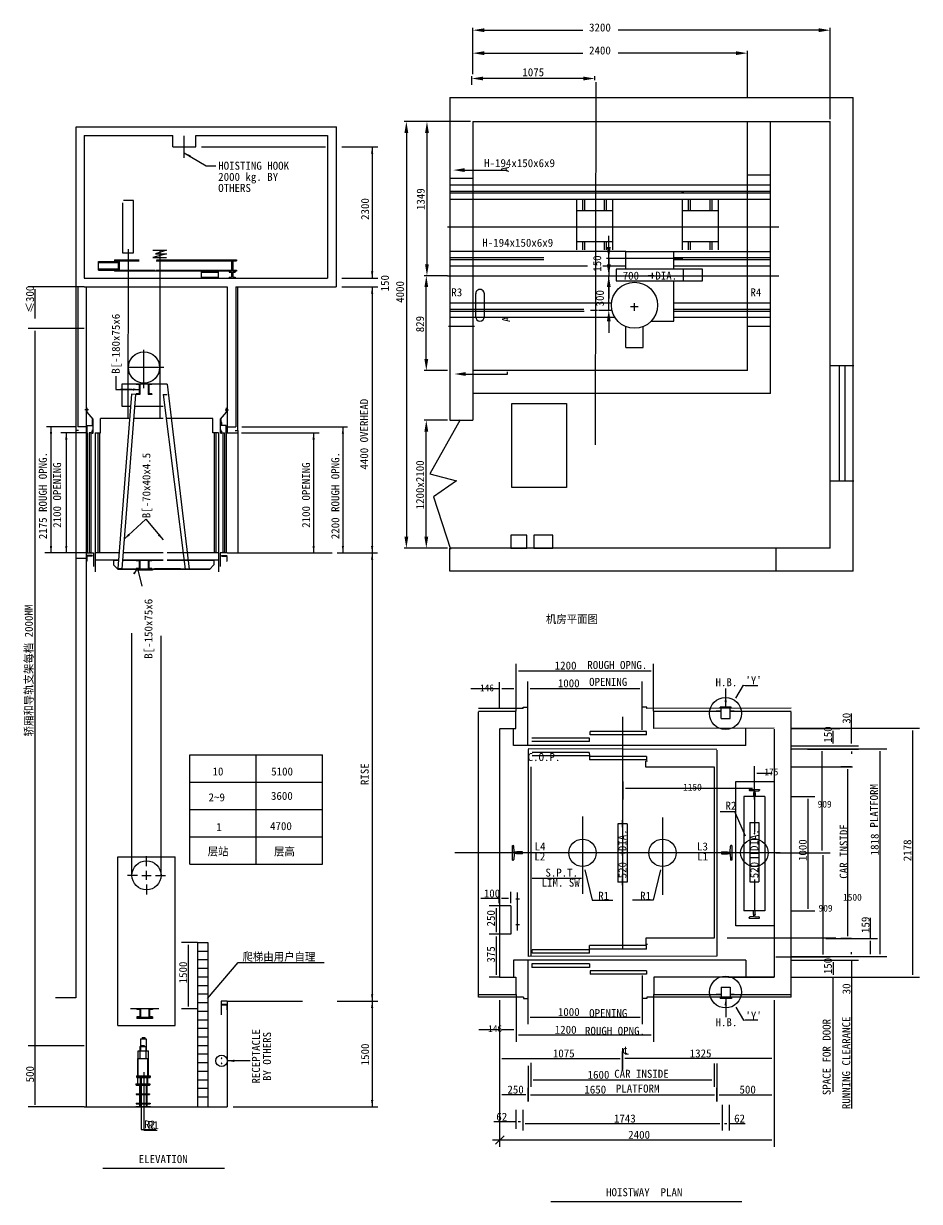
# Model space of a CAD drawing. Header units: metres. Extents: x 737 to 8567, y 336 to 10635.
import ezdxf

# ---------------------------------------------------------------- set-up
doc = ezdxf.new("R2010")
doc.units = ezdxf.units.M
for name, color, linetype in [('4', 1, 'Continuous'), ('CENTER', 1, 'Continuous'), ('DIM', 1, 'Continuous'), ('M3', 1, 'Continuous'), ('PCENTER', 1, 'Continuous'), ('POLYLINE', 7, 'Continuous'), ('S2', 1, 'Continuous'), ('TEXT', 1, 'Continuous')]:
    doc.layers.add(name, color=color, linetype=linetype)

# ---------------------------------------------------------------- blocks, each defined once
blk = doc.blocks.new('_DIMX')
blk.add_line((-150, 0), (150, 0))
blk.add_lwpolyline([(-93, -80.68), (64.54, 78.55)])

msp = doc.modelspace()

# ---------------------------------------------------------------- linework, layer by layer
for p, q in [((1192.87, 9732.64), (1192.87, 2116.6)), ((1195.77, 9732.64), (3470.77, 9732.64)), ((3467.87, 9732.64), (3467.87, 8332.64)), ((1267.87, 9657.64), (2041.87, 9657.64)), ((1267.87, 9657.64), (1267.87, 8407.64)), ((2041.87, 9557.64), (2041.87, 9657.64)), ((2241.87, 9657.64), (3392.87, 9657.64)), ((2241.87, 9557.64), (2241.87, 9657.64)), ((3392.87, 9657.64), (3392.87, 8407.64)), ((2041.87, 9557.64), (2241.87, 9557.64)), ((2292.48, 9557.64), (3376.84, 9557.64)), ((4461.47, 9225.54), (7264.67, 9225.54)), ((4461.47, 9099.54), (7264.67, 9099.54)), ((5568.89, 9099.54), (5568.89, 8655.87)), ((5883.37, 9099.54), (5883.37, 8655.87)), ((6491.99, 9099.54), (6491.99, 8655.87)), ((6806.48, 9099.54), (6806.48, 8655.87)), ((5568.89, 9000.61), (5883.37, 9000.61)), ((6491.99, 9000.61), (6806.48, 9000.61)), ((5568.89, 8730.55), (5883.37, 8730.55)), ((6491.99, 8730.55), (6806.48, 8730.55)), ((1392.37, 8480.14), (1392.37, 8555.14)), ((1392.37, 8555.14), (1562.87, 8555.14)), ((1530.37, 8570.14), (1530.37, 8560.14)), ((1530.37, 8570.14), (1746.78, 8570.14)), ((1530.37, 8560.14), (1562.87, 8560.14)), ((1562.87, 8560.14), (1562.87, 8480.14)), ((1572.87, 8560.14), (1747.65, 8560.14)), ((1572.87, 8560.14), (1572.87, 8480.14)), ((1896.18, 8560.14), (2555.37, 8560.14)), ((1898.22, 8570.14), (2597.87, 8570.14)), ((2522.87, 8570.14), (2522.87, 8560.14)), ((2522.87, 8560.14), (2555.37, 8560.14)), ((2555.37, 8560.14), (2555.37, 8480.14)), ((2565.37, 8560.14), (2597.87, 8560.14)), ((2565.37, 8560.14), (2565.37, 8480.14)), ((2597.87, 8570.14), (2597.87, 8560.14)), ((6000.66, 8643.03), (4461.47, 8643.03)), ((6000.66, 8643.03), (6420.66, 8643.03)), ((6000.66, 8487.27), (6000.66, 8643.03)), ((6420.66, 8643.03), (7264.67, 8643.03)), ((6420.66, 8487.27), (6420.66, 8643.03)), ((1392.37, 8545.14), (1562.87, 8545.14)), ((1392.37, 8490.14), (1562.87, 8490.14)), ((1392.37, 8480.14), (1562.87, 8480.14)), ((1530.37, 8480.14), (1530.37, 8470.14)), ((2597.87, 8470.14), (1530.37, 8470.14)), ((1572.87, 8480.14), (1886.18, 8480.14)), ((1605.37, 8480.14), (1605.37, 8470.14)), ((1896.18, 8480.14), (2555.37, 8480.14)), ((2288.53, 8470.14), (2288.53, 8407.64)), ((2288.53, 8460.14), (2438.53, 8460.14)), ((2438.53, 8470.14), (2438.53, 8407.64)), ((2522.87, 8480.14), (2522.87, 8470.14)), ((2532.87, 8470.14), (2532.87, 8460.14)), ((2532.87, 8460.14), (2555.37, 8460.14)), ((2555.37, 8460.14), (2555.37, 8417.64)), ((2565.37, 8480.14), (2597.87, 8480.14)), ((2565.37, 8460.14), (2587.87, 8460.14)), ((2565.37, 8460.14), (2565.37, 8417.64)), ((2587.87, 8470.14), (2587.87, 8460.14)), ((2597.87, 8480.14), (2597.87, 8470.14)), ((4461.47, 8517.03), (5290.86, 8517.03)), ((5276.19, 8517.03), (5665.37, 8517.03)), ((5800.11, 8517.03), (6000.66, 8517.03)), ((5916.66, 8487.27), (5916.66, 8384.79)), ((6504.66, 8487.27), (5916.66, 8487.27)), ((6670.29, 8487.27), (6257.29, 8487.27)), ((6420.66, 8517.03), (7264.67, 8517.03)), ((6504.66, 8384.79), (6504.66, 8487.27)), ((6670.29, 8384.79), (6670.29, 8487.27)), ((1267.87, 8407.64), (3392.87, 8407.64)), ((2288.53, 8417.64), (2438.53, 8417.64)), ((2532.87, 8417.64), (2532.87, 8407.64)), ((2532.87, 8417.64), (2555.37, 8417.64)), ((2565.37, 8417.64), (2587.87, 8417.64)), ((2587.87, 8417.64), (2587.87, 8407.64)), ((5916.66, 8384.79), (6504.66, 8384.79)), ((6257.29, 8384.79), (6670.29, 8384.79)), ((6420.66, 8033.43), (6420.66, 8384.79)), ((1210.37, 8332.64), (1210.37, 7107.64)), ((1267.87, 8332.64), (2517.87, 8332.64)), ((1285.37, 8332.64), (1285.37, 1161.6)), ((2517.87, 8332.64), (2517.87, 7107.64)), ((2592.87, 8332.64), (2592.87, 7107.64)), ((2592.87, 8332.64), (3467.87, 8332.64)), ((2605.37, 8332.64), (2605.37, 7077.64)), ((4461.47, 8193.03), (5290.86, 8193.03)), ((5273.42, 8193.03), (5876, 8193.03)), ((6420.66, 8193.03), (7264.67, 8193.03)), ((4461.47, 8067.03), (5904.35, 8067.03)), ((6420.66, 8067.03), (7264.67, 8067.03)), ((6000.66, 7801.95), (6000.66, 7985.26)), ((6151.86, 7801.95), (6151.86, 7985.26)), ((6222.47, 8033.43), (6420.66, 8033.43)), ((6000.66, 7801.95), (6151.86, 7801.95)), ((1597.04, 7482.64), (1597.04, 7288.15)), ((1992.04, 7482.64), (1597.04, 7482.64)), ((1722.04, 7482.64), (1722.04, 7477.64)), ((1747.04, 7477.64), (1722.04, 7477.64)), ((1747.04, 7477.64), (1747.04, 7397.64)), ((1752.04, 7482.64), (1752.04, 7392.64)), ((1827.04, 7482.64), (1827.04, 7392.64)), ((1857.04, 7477.64), (1832.04, 7477.64)), ((1832.04, 7477.64), (1832.04, 7397.64)), ((1857.04, 7482.64), (1857.04, 7477.64)), ((1992.04, 7482.64), (2182.99, 5864.64)), ((1681.2, 7395.39), (1559.9, 5868.89)), ((1716.09, 7392.64), (1594.79, 5866.14)), ((1716.09, 7392.64), (1681.2, 7395.39)), ((1747.04, 7397.64), (1722.04, 7397.64)), ((1722.04, 7397.64), (1722.04, 7392.64)), ((1752.04, 7392.64), (1722.04, 7392.64)), ((1857.04, 7392.64), (1827.04, 7392.64)), ((1857.04, 7397.64), (1832.04, 7397.64)), ((1857.04, 7397.64), (1857.04, 7392.64)), ((1957.04, 7392.64), (1992.04, 7392.64)), ((1957.04, 7392.64), (2147.99, 5864.64)), ((1304.44, 7256.9), (1273.84, 7256.9)), ((1292.2, 7238.54), (1292.2, 7275.27)), ((1345.04, 7175.6), (1292.2, 7238.54)), ((1597.04, 7288.15), (1671.58, 7288.15)), ((1706.69, 7288.15), (1957.04, 7288.15)), ((2458.2, 7175.6), (2511.04, 7238.54)), ((2498.8, 7256.9), (2529.4, 7256.9)), ((2511.04, 7238.54), (2511.04, 7275.27)), ((1285.37, 7107.64), (1210.37, 7107.64)), ((1285.37, 7107.64), (1285.37, 7057.64)), ((1294.24, 7057.64), (1294.24, 7120.16)), ((1294.24, 7120.16), (1340.28, 7120.16)), ((1340.28, 7151.47), (1336.76, 7147.24)), ((1336.76, 7147.24), (1336.76, 7124.7)), ((1340.28, 7151.47), (1340.28, 7174.01)), ((1340.28, 7120.16), (1340.28, 7141.61)), ((1345.04, 7056.9), (1345.04, 7175.6)), ((1410.84, 7057.64), (1410.84, 7182.64)), ((1523.69, 7182.64), (1410.84, 7182.64)), ((1523.69, 7182.64), (1523.69, 7182.64)), ((1663.28, 7182.64), (1523.69, 7182.64)), ((1957.04, 7182.64), (1698.39, 7182.64)), ((2392.4, 7182.64), (1992.04, 7182.64)), ((2392.4, 7057.64), (2392.4, 7182.64)), ((2458.2, 7056.9), (2458.2, 7175.6)), ((2462.96, 7151.47), (2462.96, 7174.01)), ((2462.96, 7151.47), (2466.48, 7147.24)), ((2462.96, 7120.16), (2462.96, 7141.61)), ((2509, 7120.16), (2462.96, 7120.16)), ((2466.48, 7147.24), (2466.48, 7124.7)), ((2509, 7057.64), (2509, 7120.16)), ((2517.87, 7107.64), (2517.87, 7057.64)), ((2517.87, 7107.64), (2592.87, 7107.64)), ((1216.38, 7077.64), (1192.87, 7077.64)), ((1192.87, 7077.64), (1192.87, 7057.64)), ((1294.24, 7057.64), (1192.87, 7057.64)), ((1192.87, 7057.64), (1192.87, 6007.64)), ((1294.24, 7057.64), (1294.24, 6007.64)), ((1325.87, 7055.14), (1310.87, 7055.14)), ((1362.87, 7057.64), (1410.84, 7057.64)), ((1384.87, 7055.14), (1384.87, 6010.14)), ((1384.87, 7055.14), (1399.87, 7055.14)), ((1385.4, 7057.64), (1385.4, 6007.64)), ((2440.37, 7057.64), (2392.4, 7057.64)), ((2418.37, 7055.14), (2403.37, 7055.14)), ((2418.37, 7055.14), (2418.37, 6010.14)), ((2477.37, 7055.14), (2492.37, 7055.14)), ((2509, 7057.64), (2509, 6007.64)), ((2509, 7057.64), (2610.37, 7057.64)), ((2586.85, 7077.64), (2610.37, 7077.64)), ((2610.37, 7077.64), (2610.37, 7057.64)), ((2610.37, 7057.64), (2610.37, 6007.64)), ((1285.37, 6007.64), (1192.87, 6007.64)), ((1285.37, 6007.64), (1347.87, 6007.64)), ((1335.37, 5982.64), (1285.37, 5982.64)), ((1290.99, 5974.02), (1290.99, 5935.64)), ((1332.37, 5977.02), (1293.99, 5977.02)), ((1310.87, 6010.14), (1325.87, 6010.14)), ((1335.37, 5982.64), (1335.37, 5980.02)), ((1347.87, 6007.64), (1347.87, 5889.03)), ((1570.92, 6007.64), (1362.87, 6007.64)), ((1384.87, 6010.14), (1399.87, 6010.14)), ((1957.04, 6007.64), (1605.92, 6007.64)), ((2440.37, 6007.64), (1992.04, 6007.64)), ((2418.37, 6010.14), (2403.37, 6010.14)), ((2455.37, 6007.64), (2455.37, 5889.03)), ((2517.87, 6007.64), (2455.37, 6007.64)), ((2467.87, 5982.64), (2467.87, 5980.02)), ((2467.87, 5982.64), (2517.87, 5982.64)), ((2470.87, 5977.02), (2509.24, 5977.02)), ((2492.37, 6010.14), (2477.37, 6010.14)), ((2512.24, 5974.02), (2512.24, 5935.64)), ((1285.37, 5957.64), (1192.87, 5957.64)), ((1287.99, 5932.64), (1285.37, 5932.64)), ((1565.84, 5943.64), (1362.87, 5943.64)), ((1523.69, 5943.64), (1523.69, 5901.14)), ((1565.64, 5941.14), (1523.69, 5941.14)), ((1957.04, 5943.64), (1600.89, 5943.64)), ((1722.04, 5941.14), (1600.89, 5941.14)), ((1722.04, 5941.14), (1752.04, 5941.14)), ((1722.04, 5941.14), (1722.04, 5936.14)), ((1747.04, 5936.14), (1722.04, 5936.14)), ((1722.04, 5871.14), (1722.04, 5866.14)), ((1747.04, 5871.14), (1722.04, 5871.14)), ((1747.04, 5936.14), (1747.04, 5871.14)), ((1827.04, 5941.14), (1752.04, 5941.14)), ((1752.04, 5941.14), (1752.04, 5866.14)), ((1827.04, 5941.14), (1857.04, 5941.14)), ((1827.04, 5941.14), (1827.04, 5866.14)), ((1832.04, 5936.14), (1832.04, 5871.14)), ((1857.04, 5936.14), (1832.04, 5936.14)), ((1857.04, 5871.14), (1832.04, 5871.14)), ((1957.04, 5941.14), (1857.04, 5941.14)), ((1857.04, 5941.14), (1857.04, 5936.14)), ((1857.04, 5871.14), (1857.04, 5866.14)), ((2440.37, 5943.64), (1992.04, 5943.64)), ((2400.37, 5941.14), (1992.04, 5941.14)), ((2515.24, 5932.64), (2517.87, 5932.64)), ((1594.79, 5866.14), (1559.9, 5868.89)), ((2363.87, 5864.64), (1560.19, 5864.64)), ((2361.37, 5862.14), (1562.69, 5862.14)), ((1716.55, 5862.14), (1716.55, 5856.14)), ((1862.53, 5856.14), (1716.55, 5856.14)), ((1752.04, 5866.14), (1722.04, 5866.14)), ((1857.04, 5866.14), (1827.04, 5866.14)), ((1862.53, 5862.14), (1862.53, 5856.14)), ((2107.99, 5866.14), (1882.04, 5866.14)), ((5104.79, 4647.1), (4713.79, 4647.02)), ((5104.78, 4657.1), (5144.78, 4657.1)), ((5104.79, 4647.1), (5104.78, 4657.1)), ((5144.83, 4458.62), (5144.78, 4657.1)), ((6184.7, 4657.33), (6144.7, 4657.32)), ((6144.74, 4458.83), (6144.7, 4657.32)), ((6184.7, 4647.33), (6184.7, 4657.33)), ((7446.32, 4647.6), (6184.7, 4647.33)), ((6922.89, 4657.49), (6824.44, 4657.47)), ((6824.44, 4647.47), (6824.44, 4657.47)), ((6834.46, 4558.63), (6834.44, 4647.48)), ((6912.91, 4558.64), (6912.89, 4647.49)), ((6922.89, 4647.49), (6922.89, 4657.49)), ((4713.79, 4622.02), (5038.96, 4622.08)), ((4714.06, 2121.52), (4714.06, 4616.52)), ((5038.99, 4472.08), (5038.96, 4622.08)), ((6244.7, 4622.35), (6834.45, 4622.48)), ((6244.74, 4472.35), (6244.7, 4622.35)), ((6834.45, 4622.48), (6791.19, 4622.47)), ((6834.45, 4622.48), (6796.34, 4622.47)), ((6834.45, 4622.48), (6820.84, 4622.47)), ((6834.46, 4558.63), (6912.91, 4558.64)), ((6912.9, 4622.49), (7446.32, 4622.6)), ((6946.34, 4622.5), (6912.9, 4622.49)), ((6912.9, 4622.49), (6946.34, 4622.5)), ((6912.9, 4622.49), (6968.79, 4622.5)), ((7446.6, 2121.52), (7446.6, 4616.52)), ((4896.64, 4472.06), (5038.99, 4472.08)), ((4896.88, 4466.52), (4896.88, 2296.52)), ((5019.22, 4322.08), (5019.42, 4472.08)), ((5144.49, 4322.1), (5144.46, 4472.1)), ((6180.53, 4445.89), (5689.44, 4445.78)), ((5689.45, 4415.78), (5689.44, 4445.78)), ((6180.54, 4415.89), (6180.53, 4445.89)), ((7296.36, 4472.57), (6244.74, 4472.35)), ((7049.18, 4322.52), (7049.14, 4472.52)), ((7296.6, 4466.52), (7296.6, 2296.52)), ((5682.96, 4386.51), (5180.56, 4386.4)), ((5682.96, 4356.51), (5180.56, 4356.4)), ((5682.96, 4356.51), (5682.96, 4386.51)), ((6180.54, 4415.89), (5689.45, 4415.78)), ((7049.18, 4322.52), (5019.22, 4322.08)), ((6796.78, 4288.26), (5146.77, 4292.08)), ((5146.97, 4286.5), (5146.97, 2476.55)), ((5681.88, 4262.2), (5181.84, 4262.09)), ((5681.89, 4232.2), (5181.85, 4232.09)), ((5681.88, 4262.2), (5681.89, 4232.2)), ((6182.54, 4226.22), (5682.5, 4226.11)), ((5682.5, 4226.11), (5682.51, 4196.11)), ((6182.54, 4226.22), (6182.55, 4196.22)), ((6796.97, 4282.31), (6796.97, 2480.74)), ((5171.97, 4135.83), (5171.97, 2476.61)), ((6182.55, 4196.22), (5682.51, 4196.11)), ((6174.67, 4131.64), (6174.66, 4185.65)), ((6189.66, 4185.65), (6174.66, 4185.65)), ((6174.67, 4131.64), (6174.66, 4185.65)), ((6771.81, 4131.77), (6174.67, 4131.64)), ((6771.97, 4135.83), (6771.97, 2637.21)), ((7079.96, 3937.67), (7168.96, 3937.67)), ((7079.96, 3937.67), (7079.96, 3932.08)), ((7119.71, 3922.67), (7084.33, 3927.12)), ((7119.71, 3922.67), (7119.71, 3912.42)), ((7129.21, 3922.67), (7164.58, 3927.12)), ((7129.21, 3922.67), (7129.21, 3912.42)), ((7168.96, 3937.67), (7168.96, 3932.08)), ((7033.46, 3875.67), (7033.46, 2875.67)), ((7215.46, 3875.67), (7033.46, 3875.67)), ((7116.46, 3907.74), (7116.46, 3875.67)), ((7132.46, 3907.74), (7132.46, 3875.67)), ((7215.46, 3875.67), (7215.46, 2875.67)), ((5009.38, 3320.79), (5009.38, 3447.79)), ((5009.38, 3447.79), (5017.35, 3447.79)), ((5025, 3393.77), (5022.34, 3443.06)), ((6911.72, 3393.77), (6914.38, 3443.06)), ((6927.34, 3447.79), (6919.37, 3447.79)), ((6927.34, 3447.79), (6927.34, 3320.79)), ((1561.39, 1874.1), (1561.39, 3349.1)), ((1561.39, 3349.1), (2061.39, 3349.1)), ((1811.39, 3267.1), (1811.39, 3354.1)), ((2061.39, 1874.1), (2061.39, 3349.1)), ((5009.38, 3320.79), (5017.35, 3320.79)), ((5025, 3374.81), (5022.34, 3325.52)), ((5043.13, 3389.04), (5030, 3389.04)), ((5043.13, 3379.54), (5030, 3379.54)), ((5098.38, 3392.29), (5047.82, 3392.29)), ((5098.38, 3376.29), (5047.82, 3376.29)), ((5098.38, 3376.29), (5098.38, 3392.29)), ((6838.34, 3392.29), (6888.9, 3392.29)), ((6838.34, 3392.29), (6838.34, 3376.29)), ((6838.34, 3376.29), (6888.9, 3376.29)), ((6893.59, 3389.04), (6906.72, 3389.04)), ((6893.59, 3379.54), (6906.72, 3379.54)), ((6911.72, 3374.81), (6914.38, 3325.52)), ((6927.34, 3320.79), (6919.37, 3320.79)), ((4994.69, 2921.52), (4894.69, 2921.52)), ((4994.69, 2921.52), (4994.69, 2671.52)), ((7215.46, 2875.67), (7033.46, 2875.67)), ((7079.96, 2813.67), (7079.96, 2819.26)), ((7079.96, 2813.67), (7168.96, 2813.67)), ((7119.71, 2828.67), (7084.33, 2824.22)), ((7116.46, 2843.61), (7116.46, 2875.67)), ((7119.71, 2828.67), (7119.71, 2838.92)), ((7129.21, 2828.67), (7129.21, 2838.92)), ((7129.21, 2828.67), (7164.58, 2824.22)), ((7132.46, 2843.61), (7132.46, 2875.67)), ((7168.96, 2813.67), (7168.96, 2819.26)), ((2256.2, 2600.1), (2256.2, 1161.6)), ((2256.2, 2600.1), (2347.27, 2600.1)), ((2347.27, 2600.1), (2347.27, 1161.6)), ((4994.69, 2671.52), (4894.69, 2671.52)), ((6174.83, 2637.21), (6174.83, 2583.2)), ((6174.83, 2637.21), (6174.83, 2583.2)), ((6771.97, 2637.21), (6174.83, 2637.21)), ((6189.83, 2583.2), (6174.83, 2583.2)), ((2256.2, 2525.1), (2347.27, 2525.1)), ((6796.97, 2480.74), (5146.97, 2476.55)), ((5182.03, 2506.55), (5182.03, 2536.55)), ((5682.08, 2536.55), (5182.03, 2536.55)), ((5682.08, 2506.55), (5182.03, 2506.55)), ((5682.08, 2506.55), (5682.08, 2536.55)), ((5682.69, 2542.64), (5682.69, 2572.64)), ((6182.73, 2572.64), (5682.69, 2572.64)), ((6182.73, 2542.64), (5682.69, 2542.64)), ((6182.73, 2542.64), (6182.73, 2572.64)), ((2256.2, 2450.1), (2347.27, 2450.1)), ((2256.2, 2375.1), (2347.27, 2375.1)), ((5019.42, 2446.52), (5019.66, 2296.52)), ((7049.38, 2446.52), (5019.42, 2446.52)), ((5144.69, 2446.52), (5144.69, 2296.52)), ((5180.78, 2412.24), (5180.78, 2382.24)), ((5683.17, 2412.24), (5180.78, 2412.24)), ((5683.17, 2382.24), (5180.78, 2382.24)), ((5683.17, 2412.24), (5683.17, 2382.24)), ((7049.38, 2446.52), (7049.38, 2296.52)), ((2256.2, 2300.1), (2347.27, 2300.1)), ((4896.88, 2296.52), (5039.23, 2296.52)), ((5039.23, 2296.52), (5039.23, 2146.52)), ((5145.06, 2310.01), (5145.06, 2111.52)), ((5689.67, 2352.97), (5689.67, 2322.97)), ((6180.76, 2352.97), (5689.67, 2352.97)), ((6180.76, 2322.97), (5689.67, 2322.97)), ((6144.97, 2310.01), (6144.97, 2111.52)), ((6180.76, 2352.97), (6180.76, 2322.97)), ((6244.97, 2296.52), (6244.97, 2146.52)), ((7296.6, 2296.52), (6244.97, 2296.52)), ((6897.38, 2296.52), (7296.6, 2296.52)), ((2256.2, 2225.1), (2347.27, 2225.1)), ((6834.72, 2210.37), (6913.17, 2210.37)), ((6834.72, 2210.37), (6834.72, 2121.52)), ((6913.17, 2210.37), (6913.17, 2121.52)), ((1192.87, 2116.6), (1016.47, 2116.6)), ((2256.2, 2150.1), (2347.27, 2150.1)), ((2256.2, 2075.1), (2347.27, 2075.1)), ((2517.87, 2086.6), (2465.37, 2086.6)), ((2465.37, 2086.6), (2465.37, 1967.98)), ((2467.87, 2061.6), (2517.87, 2061.6)), ((2467.87, 2061.6), (2467.87, 2058.97)), ((2517.87, 2086.6), (2517.87, 1161.6)), ((4714.06, 2146.52), (5039.23, 2146.52)), ((5105.06, 2121.52), (4714.06, 2121.52)), ((5105.06, 2121.52), (5105.06, 2111.52)), ((5105.06, 2111.52), (5145.06, 2111.52)), ((6184.97, 2111.52), (6144.97, 2111.52)), ((7446.6, 2121.52), (6184.97, 2121.52)), ((6184.97, 2121.52), (6184.97, 2111.52)), ((6244.97, 2146.52), (6834.72, 2146.52)), ((6834.72, 2146.52), (6791.46, 2146.52)), ((6834.72, 2146.52), (6796.61, 2146.52)), ((6834.72, 2146.52), (6821.11, 2146.52)), ((6824.72, 2121.52), (6824.72, 2111.52)), ((6923.17, 2111.52), (6824.72, 2111.52)), ((6913.17, 2146.52), (7446.6, 2146.52)), ((6913.17, 2146.52), (6969.06, 2146.52)), ((6913.17, 2146.52), (6946.61, 2146.52)), ((6946.61, 2146.52), (6913.17, 2146.52)), ((6923.17, 2121.52), (6923.17, 2111.52)), ((1920, 2020.1), (1670.67, 2020.1)), ((1727.84, 2020.1), (1727.84, 2015.1)), ((1752.84, 2015.1), (1727.84, 2015.1)), ((1752.84, 2015.1), (1752.84, 1950.1)), ((1757.84, 2020.1), (1757.84, 1945.1)), ((1832.84, 2020.1), (1832.84, 1945.1)), ((1862.84, 2015.1), (1837.84, 2015.1)), ((1837.84, 2015.1), (1837.84, 1950.1)), ((1862.84, 2020.1), (1862.84, 2015.1)), ((2256.2, 2000.1), (2347.27, 2000.1)), ((2470.87, 2055.97), (2509.24, 2055.97)), ((2512.24, 2052.97), (2512.24, 2014.6)), ((2515.24, 2011.6), (2517.87, 2011.6)), ((1561.39, 1874.1), (2061.39, 1874.1)), ((1752.84, 1950.1), (1727.84, 1950.1)), ((1727.84, 1950.1), (1727.84, 1945.1)), ((1862.84, 1945.1), (1727.84, 1945.1)), ((1727.84, 1941.1), (1727.84, 1935.1)), ((1862.84, 1941.1), (1727.84, 1941.1)), ((1862.84, 1935.1), (1727.84, 1935.1)), ((1862.84, 1950.1), (1837.84, 1950.1)), ((1862.84, 1950.1), (1862.84, 1945.1)), ((1862.84, 1941.1), (1862.84, 1935.1)), ((2256.2, 1925.1), (2347.27, 1925.1)), ((2517.87, 1936.6), (2517.87, 1161.6)), ((1759.67, 1758.1), (1759.67, 1653.6)), ((1759.67, 1758.1), (1809.67, 1758.1)), ((1772.17, 1768.1), (1772.17, 1758.1)), ((1772.17, 1768.1), (1797.17, 1768.1)), ((1797.17, 1768.1), (1797.17, 1758.1)), ((1809.67, 1758.1), (1809.67, 1653.6)), ((2256.2, 1850.1), (2347.27, 1850.1)), ((2256.2, 1775.1), (2347.27, 1775.1)), ((1739.67, 1433.6), (1739.67, 1653.6)), ((1739.67, 1653.6), (1829.67, 1653.6)), ((1754.39, 1689.1), (1804.39, 1689.1)), ((1754.39, 1689.1), (1754.39, 1584.6)), ((1766.89, 1699.1), (1791.89, 1699.1)), ((1766.89, 1699.1), (1766.89, 1689.1)), ((1791.89, 1699.1), (1791.89, 1689.1)), ((1804.39, 1689.1), (1804.39, 1584.6)), ((1829.67, 1433.6), (1829.67, 1653.6)), ((2256.2, 1700.1), (2347.27, 1700.1)), ((1734.39, 1584.6), (1824.39, 1584.6)), ((1734.39, 1364.6), (1734.39, 1584.6)), ((1824.39, 1364.6), (1824.39, 1584.6)), ((2256.2, 1625.1), (2347.27, 1625.1)), ((2256.2, 1550.1), (2347.27, 1550.1)), ((2256.2, 1475.1), (2347.27, 1475.1)), ((1719.39, 1364.6), (1839.39, 1364.6)), ((1719.39, 1364.6), (1719.39, 1354.6)), ((1719.39, 1354.6), (1839.39, 1354.6)), ((1721.89, 1354.6), (1836.89, 1354.6)), ((1721.89, 1354.6), (1836.89, 1354.6)), ((1721.89, 1354.6), (1721.89, 1351.6)), ((1721.89, 1351.6), (1836.89, 1351.6)), ((1724.67, 1433.6), (1724.67, 1423.6)), ((1724.67, 1433.6), (1844.67, 1433.6)), ((1724.67, 1423.6), (1844.67, 1423.6)), ((1727.17, 1423.6), (1842.17, 1423.6)), ((1727.17, 1423.6), (1727.17, 1420.6)), ((1727.17, 1423.6), (1842.17, 1423.6)), ((1727.17, 1423.6), (1842.17, 1423.6)), ((1727.17, 1423.6), (1842.17, 1423.6)), ((1727.17, 1420.6), (1842.17, 1420.6)), ((1749.39, 1351.6), (1749.39, 1276.6)), ((1754.67, 1420.6), (1754.67, 1195.6)), ((1809.39, 1351.6), (1809.39, 1276.6)), ((1814.67, 1420.6), (1814.67, 1195.6)), ((1836.89, 1354.6), (1836.89, 1351.6)), ((1839.39, 1364.6), (1839.39, 1354.6)), ((1842.17, 1423.6), (1842.17, 1420.6)), ((1844.67, 1433.6), (1844.67, 1423.6)), ((2256.2, 1400.1), (2347.27, 1400.1)), ((1721.89, 1276.6), (1721.89, 1270.6)), ((1721.89, 1276.6), (1836.89, 1276.6)), ((1721.89, 1273.6), (1836.89, 1273.6)), ((1721.89, 1273.6), (1836.89, 1273.6)), ((1721.89, 1273.6), (1836.89, 1273.6)), ((1721.89, 1270.6), (1836.89, 1270.6)), ((1749.39, 1270.6), (1749.39, 1195.6)), ((1809.39, 1270.6), (1809.39, 1195.6)), ((1836.89, 1276.6), (1836.89, 1270.6)), ((2256.2, 1325.1), (2347.27, 1325.1)), ((2256.2, 1325.1), (2347.27, 1325.1)), ((2256.2, 1250.1), (2347.27, 1250.1)), ((1267.87, 1161.6), (2517.87, 1161.6)), ((1677.87, 1161.6), (2517.87, 1161.6)), ((1716.89, 1164.6), (1716.89, 1161.6)), ((1716.89, 1164.6), (1841.89, 1164.6)), ((1721.89, 1195.6), (1836.89, 1195.6)), ((1721.89, 1195.6), (1721.89, 1189.6)), ((1721.89, 1192.6), (1836.89, 1192.6)), ((1721.89, 1189.6), (1836.89, 1189.6)), ((1722.17, 1164.6), (1847.17, 1164.6)), ((1727.17, 1195.6), (1842.17, 1195.6)), ((1727.17, 1195.6), (1727.17, 1189.6)), ((1727.17, 1192.6), (1842.17, 1192.6)), ((1727.17, 1192.6), (1842.17, 1192.6)), ((1727.17, 1189.6), (1842.17, 1189.6)), ((1749.39, 1189.6), (1749.39, 1164.6)), ((1754.67, 1189.6), (1754.67, 1164.6)), ((1809.39, 1189.6), (1809.39, 1164.6)), ((1814.67, 1189.6), (1814.67, 1164.6)), ((1836.89, 1195.6), (1836.89, 1189.6)), ((1841.89, 1164.6), (1841.89, 1161.6)), ((1842.17, 1195.6), (1842.17, 1189.6)), ((1847.17, 1164.6), (1847.17, 1161.6)), ((1882.19, 1164.6), (1882.19, 1161.6))]:
    msp.add_line(p, q)
for centre, radius in [((6076.26, 8171.89), 201.37), ((1811.39, 3187.1), 127), ((2467.87, 1565.26), 50)]:
    msp.add_circle(centre, radius)
for centre, radius, start, end in [((1335.39, 7061.58), 4.08, 62.68, 182.45), ((1338.72, 7061.72), 7.41, 182.45, 251.83), ((1336.01, 7067.28), 9.52, 48.74, 97.11), ((1338.98, 7062.53), 8.27, 251.83, 317.08), ((1339.49, 7069.52), 4.86, 242.68, 347.53), ((1338.23, 7069.8), 6.16, 347.53, 48.74), ((2464.25, 7062.53), 8.27, 222.92, 288.17), ((2465.01, 7069.8), 6.16, 131.26, 192.47), ((2463.74, 7069.52), 4.86, 192.47, 297.32), ((2467.22, 7067.28), 9.52, 82.89, 131.26), ((2467.85, 7061.58), 4.08, 357.55, 117.32), ((2464.52, 7061.72), 7.41, 288.17, 357.55), ((1293.99, 5974.02), 3, 90, 180), ((1332.37, 5980.02), 3, 270, 0), ((2470.87, 5980.02), 3, 180, 270), ((2509.24, 5974.02), 3, 0, 90), ((1287.99, 5935.64), 3, 270, 0), ((2515.24, 5935.64), 3, 180, 270), ((7084.96, 3932.08), 5, 180, 262.83), ((7163.96, 3932.08), 5, 277.17, 0), ((7114.71, 3912.42), 5, 290.49, 0), ((7134.21, 3912.42), 5, 180, 249.51), ((7124.46, 3553.21), 2.5, 90, 270), ((7124.46, 3553.21), 2.5, 270, 90), ((5017.35, 3442.79), 5, 3.09, 90), ((6919.37, 3442.79), 5, 90, 176.91), ((5017.35, 3325.79), 5, 270, 356.91), ((5030, 3394.04), 5, 183.09, 270), ((5030, 3374.54), 5, 90, 176.91), ((5043.13, 3394.04), 5, 270, 339.51), ((5043.13, 3374.54), 5, 20.49, 90), ((6893.59, 3394.04), 5, 200.49, 270), ((6893.59, 3374.54), 5, 90, 159.51), ((6906.72, 3394.04), 5, 270, 356.91), ((6906.72, 3374.54), 5, 3.09, 90), ((6919.37, 3325.79), 5, 183.09, 270), ((7084.96, 2819.26), 5, 97.17, 180), ((7114.71, 2838.92), 5, 0, 69.51), ((7134.21, 2838.92), 5, 110.49, 180), ((7163.96, 2819.26), 5, 0, 82.83), ((2470.87, 2058.97), 3, 180, 270), ((2509.24, 2052.97), 3, 0, 90), ((2515.24, 2014.6), 3, 180, 270), ((2467.87, 1587.6), 3.12, 0, 180), ((2467.87, 1587.6), 3.12, 180, 0), ((2467.87, 1542.91), 3.12, 0, 180), ((2467.87, 1542.91), 3.12, 180, 0)]:
    msp.add_arc(centre, radius, start, end)
for points in [[(2188.33, 9465.33), (2198.55, 9482.52), (2141.87, 9504.6)], [(3773.7, 9497.64), (3793.7, 9497.64), (3783.7, 9557.64)], [(3793.7, 8467.64), (3773.7, 8467.64), (3783.7, 8407.64)], [(3773.7, 8272.64), (3793.7, 8272.64), (3783.7, 8332.64)], [(1692.04, 7444.92), (1692.04, 7424.92), (1752.04, 7434.92)], [(986.61, 7047.64), (966.61, 7047.64), (976.61, 7107.64)], [(3517.92, 7047.64), (3537.92, 7047.64), (3527.92, 7107.64)], [(1120.35, 6997.64), (1100.35, 6997.64), (1110.35, 7057.64)], [(3262.14, 6997.64), (3282.14, 6997.64), (3272.14, 7057.64)], [(1666.16, 6159.05), (1652.55, 6173.7), (1615.4, 6125.54)], [(1926.16, 6172.67), (1910.83, 6159.83), (1957.04, 6120.27)], [(966.61, 6067.64), (986.61, 6067.64), (976.61, 6007.64)], [(1100.35, 6067.64), (1120.35, 6067.64), (1110.35, 6007.64)], [(3282.14, 6067.64), (3262.14, 6067.64), (3272.14, 6007.64)], [(3537.92, 6067.64), (3517.92, 6067.64), (3527.92, 6007.64)], [(3793.7, 6067.64), (3773.7, 6067.64), (3783.7, 6007.64)], [(3773.7, 5947.64), (3793.7, 5947.64), (3783.7, 6007.64)], [(1692.67, 5829.44), (1708.59, 5817.33), (1736.95, 5871.14)], [(6863.65, 4717.48), (6883.65, 4717.49), (6873.67, 4657.48)], [(3793.7, 2146.6), (3773.7, 2146.6), (3783.7, 2086.6)], [(3773.7, 2026.6), (3793.7, 2026.6), (3783.7, 2086.6)], [(6863.94, 2051.52), (6883.94, 2051.52), (6873.94, 2111.52)], [(3793.7, 1221.6), (3773.7, 1221.6), (3783.7, 1161.6)]]:
    msp.add_solid(points)
at = {"layer": '4'}
for p, q in [((4461.47, 9170.94), (7264.67, 9170.94)), ((4461.47, 9154.14), (7264.67, 9154.14)), ((5623.49, 9099.54), (5623.49, 9000.61)), ((5828.77, 9099.54), (5828.77, 9000.61)), ((6507.17, 9162.55), (6488.38, 9162.55)), ((6546.59, 9099.54), (6546.59, 9000.61)), ((6751.88, 9099.54), (6751.88, 9000.61)), ((5623.49, 8730.55), (5623.49, 8655.87)), ((5828.77, 8730.55), (5828.77, 8655.87)), ((6546.59, 8730.55), (6546.59, 8655.87)), ((6751.88, 8730.55), (6751.88, 8655.87)), ((4461.47, 8588.43), (5284.46, 8588.43)), ((4461.47, 8571.63), (5284.46, 8571.63)), ((6420.66, 8588.43), (7264.67, 8588.43)), ((6420.66, 8571.63), (7264.67, 8571.63)), ((6230.87, 8455.72), (6230.87, 8405.32)), ((6245.15, 8430.52), (6194.75, 8430.52)), ((6205.67, 8430.52), (6256.07, 8430.52)), ((4461.47, 8138.43), (5632.91, 8138.43)), ((6109.86, 8157.75), (6042.66, 8157.75)), ((6076.26, 8124.15), (6076.26, 8191.35)), ((6420.66, 8138.43), (7264.67, 8138.43)), ((4461.47, 8121.63), (5635.68, 8121.63)), ((5690.98, 8130.03), (5752.57, 8130.03)), ((6420.66, 8121.63), (7264.67, 8121.63))]:
    msp.add_line(p, q, dxfattribs=at)
at = {"layer": 'CENTER'}
for p, q in [((5738.25, 10121.33), (5733.83, 6952.31)), ((4441.47, 8857.68), (7337.05, 8857.68)), ((4441.47, 8430.15), (7337.05, 8430.15)), ((5971.97, 4572.52), (5971.97, 2537.7)), ((7349.51, 3384.29), (4507.54, 3384.29))]:
    msp.add_line(p, q, dxfattribs=at)
at = {"layer": 'DIM'}
for p, q in [((4663.07, 10392.28), (4663.07, 10597.03)), ((4763.07, 10577.03), (5626.21, 10577.03)), ((7687.36, 10577.03), (5932.88, 10577.03)), ((7787.36, 9799.01), (7787.36, 10597.03)), ((4663.07, 10191.45), (4663.07, 10396.2)), ((4763.07, 10376.2), (5626.21, 10376.2)), ((6963.07, 10376.2), (5932.88, 10376.2)), ((7063.07, 9982.27), (7063.07, 10396.2)), ((4653.84, 10099.05), (4653.84, 10174.49)), ((5629.02, 10154.49), (4753.84, 10154.49)), ((5729.02, 10141.33), (5729.02, 10174.49)), ((4578.31, 9779.01), (4062.58, 9779.01)), ((4643.07, 9779.01), (4242.73, 9779.01)), ((2141.87, 9461.21), (2141.87, 9654.41)), ((4082.58, 9679.01), (4082.58, 6147.15)), ((4262.73, 9679.01), (4262.73, 8530.15)), ((2141.87, 9504.6), (2332.42, 9390.17)), ((3517.87, 9557.64), (3833.7, 9557.64)), ((3783.7, 9557.64), (3783.7, 8407.64)), ((2332.42, 9390.17), (2416.06, 9390.17)), ((5851.94, 8680.03), (5851.94, 8780.03)), ((1650.36, 7182.64), (1654.29, 8663.21)), ((1931.66, 7182.64), (1931.66, 8652.97)), ((6500.09, 8580.03), (5831.94, 8580.03)), ((5851.81, 8530.15), (5851.81, 8630.15)), ((5851.94, 8580.03), (5851.94, 8430.15)), ((3517.87, 8407.64), (3833.7, 8407.64)), ((4441.47, 8430.15), (4236.98, 8430.15)), ((4441.47, 8430.15), (4242.73, 8430.15)), ((5820.8, 8430.15), (5871.94, 8430.15)), ((5851.81, 8130.03), (5851.81, 8430.15)), ((1267.87, 8332.64), (777.92, 8332.64)), ((837.92, 8056.51), (837.92, 8312.64)), ((3517.87, 8332.64), (3833.7, 8332.64)), ((3783.7, 8332.64), (3783.7, 1161.6)), ((4256.98, 7701.15), (4256.98, 8330.15)), ((5851.94, 8330.15), (5851.94, 8230.15)), ((5762.21, 8130.03), (5871.81, 8130.03)), ((1267.87, 7968.29), (777.92, 7968.29)), ((837.92, 1649.08), (837.92, 7948.29)), ((5851.81, 8030.03), (5851.81, 7930.03)), ((1789.54, 7446.56), (1787.34, 7781.02)), ((1962.63, 7627.64), (1646.36, 7627.64)), ((1544.61, 7552.41), (1544.61, 7434.92)), ((4441.47, 7601.15), (4236.98, 7601.15)), ((1544.61, 7434.92), (1657.13, 7434.92)), ((1686.31, 7434.92), (1584.12, 7434.92)), ((1609.66, 7434.92), (1752.04, 7434.92)), ((1192.87, 7107.64), (936.7, 7107.64)), ((976.61, 7107.64), (976.61, 6007.64)), ((2645.01, 7107.64), (3567.83, 7107.64)), ((3527.92, 7107.64), (3527.92, 6007.64)), ((4441.47, 7167.15), (4236.98, 7167.15)), ((4554.26, 7169.29), (4287.45, 6697.53)), ((1194.97, 7057.64), (1062.46, 7057.64)), ((1110.35, 7057.64), (1110.35, 6007.64)), ((1310.87, 7055.14), (1310.87, 6010.14)), ((1325.87, 7055.14), (1325.87, 6010.14)), ((1362.87, 7057.64), (1362.87, 5840.93)), ((1399.87, 7055.14), (1399.87, 6010.14)), ((2403.37, 7055.14), (2403.37, 6010.14)), ((2440.37, 7057.64), (2440.37, 5840.93)), ((2477.37, 7055.14), (2477.37, 6010.14)), ((2492.37, 7055.14), (2492.37, 6010.14)), ((2642.91, 7057.64), (3320.03, 7057.64)), ((3272.14, 7057.64), (3272.14, 6007.64)), ((4256.98, 6147.15), (4256.98, 7067.15)), ((4287.45, 6697.53), (4520.91, 6637.58)), ((4520.91, 6637.58), (4320.8, 6497.67)), ((4320.8, 6497.67), (4467.55, 6037.98)), ((1615.4, 6125.54), (1804.98, 6301.68)), ((1804.98, 6301.68), (1957.04, 6120.27)), ((1186.75, 6007.64), (923.22, 6007.64)), ((2517.87, 6007.64), (3435.37, 6007.64)), ((3478.75, 6007.64), (3829.51, 6007.64)), ((4441.47, 6047.15), (4062.58, 6047.15)), ((4441.47, 6047.15), (4236.98, 6047.15)), ((1774.24, 5716.91), (1736.95, 5871.14)), ((1684.39, 3187.1), (1684.39, 5303.28)), ((1938.39, 3187.1), (1938.39, 5281.97)), ((5041.96, 4622.08), (5041.87, 5036.44)), ((5061.88, 4976.44), (6221.63, 4976.7)), ((6241.7, 4622.35), (6241.61, 5036.7)), ((5144.78, 4657.1), (5144.73, 4881.5)), ((6144.7, 4657.32), (6144.65, 4881.72)), ((5164.75, 4821.5), (6124.66, 4821.71)), ((6873.67, 4657.48), (6873.63, 4821.65)), ((7973.97, 4340.81), (7973.97, 4601.68)), ((7446.6, 4474.06), (8566.99, 4474.06)), ((7446.6, 4474.06), (8293.03, 4474.06)), ((7446.6, 4470.81), (7872.04, 4470.81)), ((7812.04, 4340.81), (7812.04, 4450.81)), ((8506.99, 4454.06), (8506.99, 2316.52)), ((2190.47, 4240.3), (3350.69, 4240.3)), ((2190.47, 3284.01), (2190.47, 4240.3)), ((2770.58, 3284.01), (2770.58, 4240.3)), ((3350.69, 3284.01), (3350.69, 4240.3)), ((7446.6, 4320.81), (8033.97, 4320.81)), ((7446.6, 4320.81), (7872.04, 4320.81)), ((7446.6, 4294.06), (8280.73, 4294.06)), ((7589.39, 4290.81), (8033.97, 4290.81)), ((7973.97, 4270.81), (7973.97, 4250.81)), ((8220.73, 4274.06), (8220.73, 2496.52)), ((7296.6, 4131.27), (7296.6, 4015.9)), ((2190.47, 4001.23), (3350.69, 4001.23)), ((7124.46, 3921.27), (7124.46, 3805.9)), ((7124.46, 3875.67), (7124.46, 3595.01)), ((7446.6, 3875.67), (7651.69, 3875.67)), ((7591.69, 3855.67), (7591.69, 2895.67)), ((2190.47, 3762.15), (3350.69, 3762.15)), ((6012.07, 3636.22), (5932.07, 3636.22)), ((5932.07, 3636.22), (5932.07, 3128.22)), ((5971.97, 3608.29), (5971.97, 3668.29)), ((6012.07, 3636.22), (6012.07, 3128.22)), ((7084.46, 3650.29), (7164.46, 3650.29)), ((7084.46, 3650.29), (7084.46, 3129.41)), ((7124.46, 3623.41), (7124.46, 3563.41)), ((7164.46, 3650.29), (7164.46, 3129.41)), ((2190.47, 3523.08), (3350.69, 3523.08)), ((5971.97, 3361.71), (5971.97, 3406.87)), ((5949.39, 3384.29), (5994.56, 3384.29)), ((6986.38, 3384.29), (6306.47, 3384.29)), ((7164.46, 3377.41), (7084.46, 3377.41)), ((7164.46, 3339.41), (7084.46, 3339.41)), ((1811.39, 3147.1), (1811.39, 3227.1)), ((2190.47, 3284.01), (3350.69, 3284.01)), ((1731.39, 3187.1), (1644.39, 3187.1)), ((1771.39, 3187.1), (1851.39, 3187.1)), ((1811.39, 3107.1), (1811.39, 3020.1)), ((1891.39, 3187.1), (1978.39, 3187.1)), ((5181.18, 3162.24), (5612.42, 3162.24)), ((6012.07, 3128.22), (5932.07, 3128.22)), ((5971.97, 3100.29), (5971.97, 3160.29)), ((7083.96, 3130.29), (7164.44, 3130.29)), ((7124.46, 3151.67), (7124.46, 2875.67)), ((4894.69, 2944.65), (4894.69, 3043.38)), ((4994.69, 2944.65), (4994.69, 3043.38)), ((5055.38, 2705.49), (5055.38, 3036.05)), ((4894.69, 2983.38), (4734.69, 2983.38)), ((4894.69, 2921.52), (4806.57, 2921.52)), ((4866.57, 2901.52), (4866.57, 2691.52)), ((4974.69, 2983.38), (4914.69, 2983.38)), ((5070.38, 2979.56), (5040.38, 2979.56)), ((7446.6, 2875.67), (7651.69, 2875.67)), ((8140.25, 2635.52), (8140.25, 2815.52)), ((5070.38, 2755.56), (5040.38, 2755.56)), ((2256.2, 2600.1), (2115.94, 2600.1)), ((2175.94, 2580.1), (2175.94, 2040.1)), ((4894.69, 2671.52), (4806.57, 2671.52)), ((4894.69, 2671.52), (4806.57, 2671.52)), ((4866.57, 2651.52), (4866.57, 2316.52)), ((7748.92, 2635.52), (8200.25, 2635.52)), ((8140.25, 2496.52), (8140.25, 2615.52)), ((7446.6, 2476.52), (8280.73, 2476.52)), ((7589.39, 2476.52), (8033.97, 2476.52)), ((7647.71, 2476.52), (8200.25, 2476.52)), ((7973.97, 2496.52), (7973.97, 2516.52)), ((2633.73, 2423.71), (3364.88, 2423.71)), ((7446.6, 2446.52), (8033.97, 2446.52)), ((7446.6, 2446.52), (7872.04, 2446.52)), ((7812.04, 2426.52), (7812.04, 2316.52)), ((7973.3, 2446.52), (7973.3, 1148.44)), ((7973.97, 2426.52), (7973.97, 2125.66)), ((4894.69, 2296.52), (4806.57, 2296.52)), ((7446.6, 2296.52), (8566.99, 2296.52)), ((7446.6, 2296.52), (7872.04, 2296.52)), ((7446.6, 2296.52), (8293.03, 2296.52)), ((7810.93, 2296.52), (7810.93, 1293.49)), ((2517.87, 2086.6), (3173.76, 2086.6)), ((3478.75, 2086.6), (3833.7, 2086.6)), ((4896.88, 2096.52), (4896.88, 1525.19)), ((4896.88, 2096.52), (4896.88, 813.91)), ((4896.88, 2096.52), (4896.88, 1549.05)), ((5042.23, 2146.52), (5042.23, 1732.17)), ((5145.06, 2111.52), (5145.06, 1887.13)), ((6144.97, 2111.52), (6144.97, 1887.13)), ((6241.97, 2146.52), (6241.97, 1732.17)), ((6873.94, 2111.52), (6873.94, 1947.35)), ((7296.6, 2096.68), (7296.6, 1525.34)), ((7296.6, 2096.68), (7296.6, 813.91)), ((7296.6, 2096.68), (7296.6, 1208.99)), ((2256.2, 2020.1), (2115.94, 2020.1)), ((5165.06, 1947.13), (6124.97, 1947.13)), ((5062.23, 1792.17), (6221.97, 1792.17)), ((1267.87, 1697.3), (777.92, 1697.3)), ((837.92, 1181.6), (837.92, 1677.3)), ((5971.97, 1675.25), (5971.97, 1488.33)), ((2717.11, 1565.26), (2517.87, 1565.26)), ((4916.88, 1585.19), (5951.97, 1585.19)), ((5171.97, 1546.77), (5171.97, 1338.62)), ((5971.97, 1488.48), (5971.97, 1645.34)), ((5971.97, 1488.33), (5971.97, 1645.19)), ((7276.6, 1585.34), (5991.97, 1585.34)), ((4896.88, 1525.19), (4896.88, 1208.99)), ((5146.97, 1522.08), (5146.97, 1208.99)), ((6771.97, 1540.6), (6771.97, 1338.62)), ((6796.97, 1540.6), (6796.97, 1208.99)), ((5191.97, 1398.62), (6751.97, 1398.62)), ((5126.97, 1268.99), (4916.88, 1268.99)), ((5146.97, 1208.99), (5146.97, 1328.99)), ((5166.97, 1268.99), (6776.97, 1268.99)), ((6796.97, 1208.99), (6796.97, 1328.99)), ((6816.97, 1268.99), (7276.6, 1268.99)), ((1267.87, 1161.6), (777.92, 1161.6)), ((2567.87, 1161.6), (3833.7, 1161.6)), ((5038.48, 1137.1), (5038.48, 971.3)), ((5100.48, 1137.1), (5100.48, 955.89)), ((5100.48, 1137.1), (5100.48, 971.3)), ((6843.49, 1180.31), (6843.49, 955.89)), ((6843.49, 1180.31), (6843.49, 955.89)), ((6904.88, 1180.31), (6904.88, 955.89)), ((5038.48, 1031.3), (4846.48, 1031.3)), ((5080.48, 1031.3), (5058.48, 1031.3)), ((5120.48, 1015.89), (6823.49, 1015.89)), ((6863.49, 1015.89), (6884.88, 1015.89)), ((6904.88, 1015.89), (7044.88, 1015.89)), ((4916.88, 873.91), (7276.6, 873.91)), ((1429.56, 625.5), (2493.14, 625.5)), ((5344.53, 335.69), (7015.83, 335.69))]:
    msp.add_line(p, q, dxfattribs=at)
for points in [[(6961.17, 4735.35), (7028.48, 4849.72), (7043.97, 4845.86), (7153.97, 4845.88)], [(7045.93, 3528.95), (6960.65, 3730.75), (6954.31, 3743.46), (6824.31, 3743.46)], [(5642.82, 3236.52), (5705.23, 2970.18), (5796.93, 2970.64), (5886.93, 2970.64)], [(6303.18, 3236.52), (6240.77, 2970.18), (6149.07, 2970.64), (6059.07, 2970.64)], [(2343.23, 2110.6), (2613.73, 2423.71), (3043.73, 2423.71)], [(6961.46, 2033.68), (7028.8, 1919.32), (7044.29, 1923.19), (7154.29, 1923.19)], [(1786.82, 1464.78), (1786.82, 958.46), (1813.44, 958.46), (1903.44, 958.46)], [(1766.28, 1432.88), (1766.28, 963.78), (1782.25, 963.78), (1892.25, 963.78)]]:
    msp.add_lwpolyline(points, dxfattribs=at)
for centre in [(6872.34, 4601.98), (6872.6, 2167.03)]:
    msp.add_circle(centre, 139.34, dxfattribs=at)
for centre, start, end in [((5055.38, 2979.56), 0, 180), ((5055.38, 2979.56), 180, 0), ((5055.38, 2755.56), 0, 180), ((5055.38, 2755.56), 180, 0)]:
    msp.add_arc(centre, 2.5, start, end, dxfattribs=at)
for points in [[(4763.07, 10593.7), (4763.07, 10560.36), (4663.07, 10577.03)], [(7687.36, 10593.7), (7687.36, 10560.36), (7787.36, 10577.03)], [(4763.07, 10392.87), (4763.07, 10359.54), (4663.07, 10376.2)], [(6963.07, 10392.87), (6963.07, 10359.54), (7063.07, 10376.2)], [(4753.84, 10171.16), (4753.84, 10137.82), (4653.84, 10154.49)], [(5629.02, 10171.16), (5629.02, 10137.82), (5729.02, 10154.49)], [(4065.92, 9679.01), (4099.25, 9679.01), (4082.58, 9779.01)], [(4246.06, 9679.01), (4279.4, 9679.01), (4262.73, 9779.01)], [(5835.27, 8680.03), (5868.6, 8680.03), (5851.94, 8580.03)], [(4246.06, 8530.15), (4279.4, 8530.15), (4262.73, 8430.15)], [(5835.14, 8530.15), (5868.48, 8530.15), (5851.81, 8430.15)], [(4240.32, 8330.15), (4273.65, 8330.15), (4256.98, 8430.15)], [(5835.27, 8330.15), (5868.6, 8330.15), (5851.94, 8430.15)], [(5835.14, 8030.03), (5868.48, 8030.03), (5851.81, 8130.03)], [(4240.32, 7701.15), (4273.65, 7701.15), (4256.98, 7601.15)], [(4240.32, 7067.15), (4273.65, 7067.15), (4256.98, 7167.15)], [(4065.92, 6147.15), (4099.25, 6147.15), (4082.58, 6047.15)], [(4240.32, 6147.15), (4273.65, 6147.15), (4256.98, 6047.15)], [(2577.87, 1555.26), (2577.87, 1575.26), (2517.87, 1565.26)]]:
    msp.add_solid(points, dxfattribs=at)
at = {"layer": 'M3'}
for p, q in [((6963.01, 4007.16), (7296.6, 4007.16)), ((6963.01, 2745.64), (6963.01, 4007.16)), ((7296.6, 2745.64), (6963.01, 2745.64))]:
    msp.add_line(p, q, dxfattribs=at)
at = {"layer": 'PCENTER'}
for p, q in [((5622.22, 3702.2), (5622.22, 3026.64)), ((6321.72, 3693.54), (6321.72, 3017.98))]:
    msp.add_line(p, q, dxfattribs=at)
for centre in [(5622.22, 3384.29), (6321.72, 3384.29), (7124.46, 3383.41)]:
    msp.add_circle(centre, 120, dxfattribs=at)
at = {"layer": 'POLYLINE'}
for p, q in [((4461.47, 9987.16), (4461.47, 7167.15)), ((4461.47, 9987.16), (7988.96, 9987.16)), ((7988.96, 5845.55), (7988.96, 9987.16)), ((4663.07, 9779.01), (4663.07, 7167.15)), ((4663.07, 9779.01), (7787.36, 9779.01)), ((7787.36, 6047.15), (7787.36, 9779.01)), ((4462.81, 9282.19), (4664.41, 9282.19)), ((7060.41, 9313.53), (7262.01, 9313.53)), ((1600.95, 9068.03), (1600.95, 8631.25)), ((1696.96, 9089.34), (1611.62, 9089.34)), ((1696.96, 8631.25), (1696.96, 9089.34)), ((5640.29, 9099.54), (5640.29, 9000.61)), ((5811.97, 9099.54), (5811.97, 9000.61)), ((6563.39, 9099.54), (6563.39, 9000.61)), ((6735.08, 9099.54), (6735.08, 9000.61)), ((5640.29, 8730.55), (5640.29, 8655.87)), ((5811.97, 8730.55), (5811.97, 8655.87)), ((6563.39, 8730.55), (6563.39, 8655.87)), ((6735.08, 8730.55), (6735.08, 8655.87)), ((1600.95, 8631.25), (1696.96, 8631.25)), ((4688.74, 8071.08), (4688.69, 8273.68)), ((4764.33, 8069.71), (4764.25, 8271.68)), ((4663.07, 8169.04), (4663.07, 7989.75)), ((7063.07, 8191.35), (6547.07, 8191.35)), ((4450.06, 7989.75), (4651.66, 7989.75)), ((4461.47, 7989.75), (4663.07, 7989.75)), ((4475.33, 7989.75), (4676.93, 7989.75)), ((7065.08, 7989.75), (7266.68, 7989.75)), ((7993.39, 7643.15), (7791.79, 7643.15)), ((7993.39, 7643.15), (7791.79, 7643.15)), ((7867.39, 6635.15), (7867.39, 7643.15)), ((7917.79, 6635.15), (7917.79, 7643.15)), ((5003.85, 7313.82), (5483.11, 7313.82)), ((5003.85, 6579.18), (5003.85, 7313.82)), ((5483.11, 7313.82), (5483.11, 6579.18)), ((4461.47, 7167.15), (4663.07, 7167.15)), ((7993.39, 6635.15), (7791.79, 6635.15)), ((5483.11, 6579.18), (5003.85, 6579.18)), ((4996.41, 6162.54), (4996.41, 6048.52)), ((5135.53, 6162.54), (4996.41, 6162.54)), ((5135.53, 6048.52), (5135.53, 6162.54)), ((5197.83, 6162.54), (5197.83, 6048.52)), ((5361.95, 6162.54), (5197.83, 6162.54)), ((5361.95, 6048.52), (5361.95, 6162.54)), ((4461.47, 5845.55), (4461.47, 6047.15)), ((7787.36, 6047.15), (4461.47, 6047.15)), ((4996.41, 6048.52), (5135.53, 6048.52)), ((5197.83, 6048.52), (5361.95, 6048.52)), ((7314.67, 5845.55), (7314.67, 6047.15)), ((1523.69, 5901.14), (1562.69, 5862.14)), ((2400.37, 5901.14), (2361.37, 5862.14)), ((2400.37, 5943.64), (2400.37, 5901.14)), ((7988.96, 5845.55), (4461.47, 5845.55))]:
    msp.add_line(p, q, dxfattribs=at)
for points in [[(4591.71, 9354.03), (4961.74, 9354.03), (4961.74, 9345.75)], [(4601.19, 7570.71), (4966.49, 7570.71), (4966.49, 7589.66)]]:
    msp.add_lwpolyline(points, dxfattribs=at)
msp.add_circle((1789.54, 7627.64), 136.52, dxfattribs=at)
for centre, start, end in [((4726.46, 8272.31), 357.84, 180), ((4726.53, 8070.39), 178.96, 358.96)]:
    msp.add_arc(centre, 37.8, start, end, dxfattribs=at)
for points in [[(4591.71, 9337.37), (4491.71, 9354.03), (4591.71, 9370.7)], [(4601.19, 7554.04), (4501.19, 7570.71), (4601.19, 7587.38)]]:
    msp.add_solid(points, dxfattribs=at)
at = {"layer": 'S2'}
for p, q in [((7063.07, 7601.15), (7063.07, 9779.01)), ((7264.67, 7399.55), (7264.67, 9779.01)), ((4663.07, 9342.02), (4663.07, 8662.2)), ((4663.07, 8665), (4663.07, 8191.35)), ((4663.07, 8665), (4663.07, 8191.35)), ((7063.07, 7601.15), (4663.07, 7601.15)), ((7264.67, 7399.55), (4663.07, 7399.55))]:
    msp.add_line(p, q, dxfattribs=at)
at = {"layer": 'TEXT'}
for p, q in [((1867.65, 8652.56), (1985, 8652.56)), ((1985, 8652.56), (1888.99, 8620.6)), ((1985, 8620.6), (1867.65, 8588.64)), ((1867.65, 8588.64), (1985, 8588.64)), ((1888.99, 8620.6), (1985, 8620.6)), ((4896.88, 4647.05), (4896.88, 4876.51)), ((5042.99, 4647.08), (5042.99, 4876.51)), ((4896.88, 4816.51), (4645.8, 4816.51)), ((5022.99, 4816.51), (4916.88, 4816.51)), ((7691.86, 4294.12), (7777.44, 4294.12)), ((7717.44, 3405.12), (7717.44, 4274.12)), ((7124.45, 3927.48), (7124.45, 4141.73)), ((7299.45, 3927.48), (7299.45, 4141.73)), ((7980.58, 4134.14), (7446.6, 4134.14)), ((7974.55, 4134.64), (7879.86, 4134.64)), ((7144.45, 4081.73), (7279.45, 4081.73)), ((7939.86, 2654.64), (7939.86, 4114.64)), ((5976.57, 3848.81), (5976.57, 4008.23)), ((5996.57, 3948.23), (7106.57, 3948.23)), ((7126.57, 3848.81), (7126.57, 4008.23)), ((7311.78, 3384.56), (7785.35, 3384.56)), ((7691.86, 3385.12), (7777.44, 3385.12)), ((7725.35, 2495.56), (7725.35, 3364.56)), ((7836.82, 2637.54), (6886.2, 2637.54)), ((7974.55, 2634.64), (7879.86, 2634.64)), ((7311.78, 2475.56), (7785.35, 2475.56)), ((4896.88, 2096.52), (4896.88, 1776.54)), ((5042.23, 2121.52), (5042.23, 1776.54)), ((4896.88, 1836.54), (4716.88, 1836.54)), ((5022.23, 1836.54), (4916.88, 1836.54))]:
    msp.add_line(p, q, dxfattribs=at)

# ---------------------------------------------------------------- block references
at = {"layer": 'DIM', "xscale": 0.47, "yscale": 0.47, "zscale": 0.47}
msp.add_blockref('_DIMX', (4906.45, 873.86), dxfattribs=at)

# ---------------------------------------------------------------- texts
at = {"layer": '4'}
for s, p in [('H-194x150x6x9', (4762.42, 9379.77)), ('H-194x150x6x9', (4746.77, 8683.54)), ('700   DIA.', (5973.25, 8395.76)), ('R3', (4475.85, 8250.21)), ('R4', (7089.99, 8250.21))]:
    msp.add_text(s, height=70, dxfattribs=at).set_placement(p)
at = {"layer": 'DEFPOINTS'}
for s, p in [('10', (2388.58, 4060.15)), ('5100', (2901.27, 4060.15)), ('3600', (2899.38, 3847.02)), ('2~9', (2353.93, 3834.23)), ('1', (2421.3, 3574.21)), ('4700', (2891.31, 3582.74))]:
    msp.add_text(s, height=70, dxfattribs=at).set_placement(p)
at = {"layer": 'DIM'}
for s, p in [('HOISTING HOOK', (2438.24, 9356.94)), ('2000 kg. BY', (2438.24, 9259.8)), ('OTHERS', (2438.24, 9162.66)), ('C.O.P.', (5143.11, 4186.37)), ('层站', (2346.36, 3360.23)), ('层高', (2926.41, 3359.76)), ('L4', (5203.95, 3405.32)), ('L3', (6623.38, 3404.5)), ('L2', (5201.86, 3317.35)), ('L1', (6625.44, 3317.35)), ('S.P.T.', (5297.9, 3175.71)), ('LIM. SW.', (5264.62, 3088.03)), ('OPENING', (5680.39, 1947.13)), ('ROUGH OPNG.', (5644.14, 1792.17)), ('H.B.', (6785.03, 1868.22)), ('c', (5969.67, 1626.11)), ('L', (5983.48, 1620.43)), (' CAR INSIDE', (5851.86, 1417.14)), ('PLATFORM', (5913.68, 1287.5)), ('ELEVATION', (1743.21, 671.01)), ('HOISTWAY  PLAN', (5828.38, 381.2))]:
    msp.add_text(s, height=70, dxfattribs=at).set_placement(p)
for s, rotation, p in [('2300', 90, (3756.44, 8918.04)), ('150', 90, (3929.92, 8293.28)), ('300', 90, (5809.33, 8161.77)), ('B[-180x75x6', 90, (1578.11, 7573.64)), ('4400 OVERHEAD', 90, (3748.85, 6734.82)), ('2175 ROUGH OPNG.', 90, (940.38, 6126.57)), ('B[-70x40x4.5', 90, (1845.18, 6309.79)), ('2200 ROUGH OPNG.', 90, (3496.62, 6126.57)), ('2100 OPENING', 90, (1064.97, 6226.13)), ('2100 OPENING', 90, (3240.84, 6226.13)), ('B[-150x75x6', 90, (1863.43, 5081.16)), ('ROUGH OPNG.', 0.01, (5664.23, 4991.17)), ('OPENING', 0.01, (5680.09, 4843.7)), ('H.B.', 0.01, (6784.71, 4840.76)), ('RISE ', 90, (3753.62, 3976.51)), ('PLATFORM', 90, (8205.48, 3604.35)), ('CAR INSIDE', 90, (7940.24, 3157.52)), ('520  DIA.', 90, (6006.1, 3160.53)), ('520  DIA.', 90, (7158.48, 3161.72)), (' SPACE FOR DOOR', 90, (7790.93, 1217.17)), ('RUNNING CLEARANCE', 90, (7962.02, 1143.06)), ('RECEPTACLE', 90, (2803, 1366.22)), ('BY OTHERS', 90, (2900.15, 1388.95)), ('1500', 90, (3756.44, 1525.86))]:
    msp.add_text(s, height=70, rotation=rotation, dxfattribs=at).set_placement(p)
at = {"layer": 'TEXT'}
for s, p in [('3200', (5679.54, 10565.83)), ('2400', (5679.54, 10365)), ('1075', (5096.43, 10174.49)), ('机房平面图', (5302.31, 5392.13)), ('R2', (6871.82, 3761.8)), ('100', (4759.69, 2993.38)), ('R1', (5760.19, 2973.36)), ('R1', (6125.81, 2973.36)), ('爬梯由用户自理', (2650.4, 2440.38)), ('1000', (5406.88, 1957.13)), ("'Y'", (7046.09, 1924.99)), ('1200', (5379.82, 1802.17)), ('1075', (5363.18, 1595.19)), ('1325', (6559.28, 1595.34)), ('1600', (5666.91, 1408.62)), ('250', (4965.68, 1278.99)), ('1650', (5638.44, 1278.99)), ('500', (6994.28, 1278.99)), ('R2', (1792.25, 973.78)), ('R1', (1823.44, 968.46)), ('62', (4868.98, 1041.3)), ('1743', (5896.98, 1025.89)), ('62', (6947.38, 1025.89)), ('2400', (6021.74, 883.91))]:
    msp.add_text(s, height=70, dxfattribs=at).set_placement(p)
for s, rotation, p in [('A', 90, (4979.53, 9336.27)), ('1349', 90, (4242.73, 9004.58)), ('150', 90, (5785.48, 8465.34)), ('4000', 90, (4062.58, 8193.08)), ('≤300', 90, (827.92, 8104.91)), ('829', 90, (4236.98, 7935.65)), ('A', 90, (4988.92, 8025.23)), ('1200x2100', 90, (4236.98, 6387.15)), ('轿厢和导轨支架每档 2000MM', 90, (817.81, 4401.43)), ('1200', 0.01, (5379.47, 4986.51)), ('1000', 0.01, (5406.56, 4831.55)), ("'Y'", 0.01, (7045.79, 4857.89)), ('30', 90, (7963.97, 4512.93)), ('150', 90, (7802.04, 4347.06)), ('1818', 90, (8210.73, 3361.73)), ('1000', 90, (7581.69, 3311.92)), ('2178', 90, (8496.99, 3310.29)), ('250', 90, (4856.57, 2740.27)), ('159', 90, (8130.25, 2683.02)), ('375', 90, (4856.57, 2424.02)), ('1500', 90, (2165.94, 2242.6)), ('150', 90, (7802.04, 2322.77)), ('30', 90, (7963.97, 2146.91)), ('500', 90, (827.92, 1376.95))]:
    msp.add_text(s, height=70, rotation=rotation, dxfattribs=at).set_placement(p)
at = {"layer": 'TEXT', "char_height": 60, "attachment_point": 1}
for s, insert in [('\\A1;146', (4725.8, 4856.51)), ('\\A1;175', (7211.95, 4121.73)), ('\\A1;1150', (6501.57, 3988.23)), ('\\A1;909', (7677.44, 3839.62)), ('\\A1;1500', (7899.86, 3025.4)), ('\\A1;909', (7685.35, 2930.06)), ('\\A1;146', (4796.88, 1876.54))]:
    msp.add_mtext(s, dxfattribs=dict(at, insert=insert))

doc.saveas('drawing.dxf')
